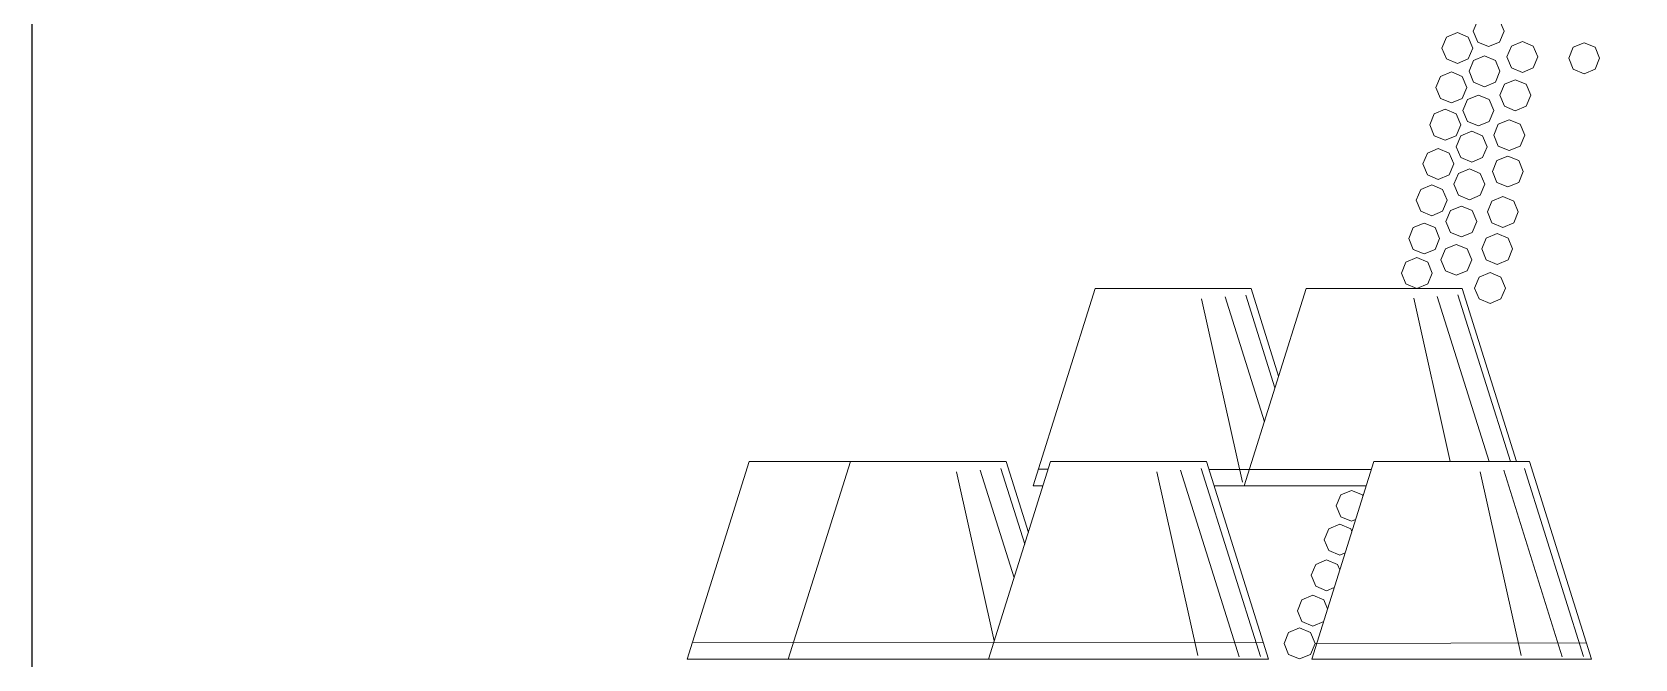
# Model space of a CAD drawing. Header units: inches. Extents: x 193287 to 241687, y 437648 to 550079.
# Drawn here: x 234240.5 to 234448, y 463272 to 463353.1 of the extents above; entities that cross this region are included whole.
import ezdxf

# ---------------------------------------------------------------- set-up
doc = ezdxf.new("R2010")
doc.units = ezdxf.units.IN
doc.header["$MEASUREMENT"] = 0
doc.linetypes.add('HIDDEN', pattern=[0.375, 0.25, -0.125])
for name, color, linetype in [('CQ Light Elevation', 4, 'Continuous'), ('CQ SPOT DETAIL DIMENSION', 9, 'Continuous'), ('CQ-legend tex box', 3, 'Continuous')]:
    doc.layers.add(name, color=color, linetype=linetype)
doc.layers.add('Glass', color=4, linetype='Continuous', lineweight=0)

# ---------------------------------------------------------------- blocks, each defined once
blk = doc.blocks.new('crystal ch 21')
at = {"layer": 'Glass', "color": 193, "lineweight": 0}
for p, q in [((38475.85, 39559.93), (38455.54, 39624.53)), ((38481.35, 39577.42), (38466.25, 39625.44)), ((38592.27, 39539.23), (38565.39, 39624.71)), ((38603.27, 39539.23), (38576.11, 39625.62)), ((38464.55, 39528.54), (38443.33, 39623.63)), ((38572.06, 39539.23), (38553.19, 39623.82)), ((38335.98, 39446.44), (38316.47, 39533.91)), ((38346.22, 39478.99), (38328.67, 39534.8)), ((38351.72, 39496.48), (38339.38, 39535.71)), ((38358.82, 39535.29), (38363.92, 39535.28)), ((38441.43, 39438.82), (38420.22, 39533.91)), ((38462.8, 39438.22), (38432.42, 39534.8)), ((38473.77, 39438.3), (38443.13, 39535.71)), ((38447.09, 39535.22), (38531.26, 39535.16)), ((38608.81, 39438.82), (38587.59, 39533.91)), ((38630.17, 39438.22), (38599.8, 39534.8)), ((38641.15, 39438.3), (38610.51, 39535.71)), ((38179.6, 39445.68), (38475.33, 39445.43)), ((38502.08, 39445.09), (38642.71, 39445.43))]:
    blk.add_line(p, q, dxfattribs=at)
for points in [[(38591.99, 39770.16), (38597.65, 39767.82), (38599.99, 39762.16), (38597.65, 39756.5), (38591.99, 39754.16), (38586.33, 39756.5), (38583.99, 39762.16), (38586.33, 39767.82)], [(38575.8, 39761.43), (38581.45, 39759.09), (38583.8, 39753.43), (38581.45, 39747.77), (38575.8, 39745.43), (38570.14, 39747.77), (38567.8, 39753.43), (38570.14, 39759.09)], [(38589.85, 39749.39), (38595.51, 39747.05), (38597.85, 39741.39), (38595.51, 39735.73), (38589.85, 39733.39), (38584.2, 39735.73), (38581.85, 39741.39), (38584.2, 39747.05)], [(38609.48, 39756.8), (38615.14, 39754.46), (38617.48, 39748.8), (38615.14, 39743.15), (38609.48, 39740.8), (38603.83, 39743.15), (38601.48, 39748.8), (38603.83, 39754.46)], [(38641.47, 39756.14), (38647.12, 39753.79), (38649.47, 39748.14), (38647.12, 39742.48), (38641.47, 39740.14), (38635.81, 39742.48), (38633.47, 39748.14), (38635.81, 39753.79)], [(38572.71, 39741.02), (38578.37, 39738.68), (38580.71, 39733.02), (38578.37, 39727.36), (38572.71, 39725.02), (38567.06, 39727.36), (38564.71, 39733.02), (38567.06, 39738.68)], [(38605.83, 39736.97), (38611.48, 39734.63), (38613.83, 39728.97), (38611.48, 39723.31), (38605.83, 39720.97), (38600.17, 39723.31), (38597.83, 39728.97), (38600.17, 39734.63)], [(38586.69, 39729.1), (38592.35, 39726.76), (38594.69, 39721.1), (38592.35, 39715.44), (38586.69, 39713.1), (38581.04, 39715.44), (38578.69, 39721.1), (38581.04, 39726.76)], [(38569.54, 39721.69), (38575.2, 39719.35), (38577.54, 39713.69), (38575.2, 39708.04), (38569.54, 39705.69), (38563.88, 39708.04), (38561.54, 39713.69), (38563.88, 39719.35)], [(38602.68, 39716.28), (38608.33, 39713.94), (38610.68, 39708.28), (38608.33, 39702.63), (38602.68, 39700.28), (38597.02, 39702.63), (38594.68, 39708.28), (38597.02, 39713.94)], [(38583.23, 39710.31), (38588.89, 39707.97), (38591.23, 39702.31), (38588.89, 39696.65), (38583.23, 39694.31), (38577.58, 39696.65), (38575.23, 39702.31), (38577.58, 39707.97)], [(38565.94, 39701.38), (38571.59, 39699.03), (38573.94, 39693.38), (38571.59, 39687.72), (38565.94, 39685.38), (38560.28, 39687.72), (38557.94, 39693.38), (38560.28, 39699.03)], [(38582.05, 39690.87), (38587.7, 39688.53), (38590.05, 39682.87), (38587.7, 39677.21), (38582.05, 39674.87), (38576.39, 39677.21), (38574.05, 39682.87), (38576.39, 39688.53)], [(38601.94, 39697.51), (38607.6, 39695.17), (38609.94, 39689.51), (38607.6, 39683.85), (38601.94, 39681.51), (38596.28, 39683.85), (38593.94, 39689.51), (38596.28, 39695.17)], [(38562.52, 39682.57), (38568.18, 39680.23), (38570.52, 39674.57), (38568.18, 39668.91), (38562.52, 39666.57), (38556.86, 39668.91), (38554.52, 39674.57), (38556.86, 39680.23)], [(38599.36, 39676.53), (38605.02, 39674.18), (38607.36, 39668.53), (38605.02, 39662.87), (38599.36, 39660.53), (38593.7, 39662.87), (38591.36, 39668.53), (38593.7, 39674.18)], [(38577.88, 39671.59), (38583.54, 39669.24), (38585.88, 39663.59), (38583.54, 39657.93), (38577.88, 39655.59), (38572.23, 39657.93), (38569.88, 39663.59), (38572.23, 39669.24)], [(38558.64, 39662.81), (38564.3, 39660.47), (38566.64, 39654.81), (38564.3, 39649.15), (38558.64, 39646.81), (38552.99, 39649.15), (38550.64, 39654.81), (38552.99, 39660.47)], [(38596.41, 39657.38), (38602.07, 39655.04), (38604.41, 39649.38), (38602.07, 39643.73), (38596.41, 39641.38), (38590.76, 39643.73), (38588.41, 39649.38), (38590.76, 39655.04)], [(38575.23, 39651.73), (38580.89, 39649.39), (38583.23, 39643.73), (38580.89, 39638.08), (38575.23, 39635.73), (38569.58, 39638.08), (38567.23, 39643.73), (38569.58, 39649.39)], [(38554.82, 39644.91), (38560.48, 39642.56), (38562.82, 39636.91), (38560.48, 39631.25), (38554.82, 39628.91), (38549.16, 39631.25), (38546.82, 39636.91), (38549.16, 39642.56)], [(38592.73, 39637.14), (38598.39, 39634.79), (38600.73, 39629.14), (38598.39, 39623.48), (38592.73, 39621.14), (38587.07, 39623.48), (38584.73, 39629.14), (38587.07, 39634.79)], [(38494.08, 39453.09), (38499.74, 39450.74), (38502.08, 39445.09), (38499.74, 39439.43), (38494.08, 39437.09), (38488.42, 39439.43), (38486.08, 39445.09), (38488.42, 39450.74)]]:
    blk.add_lwpolyline(points, close=True, dxfattribs=at)
for points in [[(38361.24, 39526.76), (38356.14, 39526.76), (38388.28, 39628.95), (38388.28, 39628.95), (38468.95, 39628.95), (38483.25, 39583.47)], [(38606.44, 39539.23), (38578.22, 39628.95), (38497.56, 39628.95), (38465.42, 39526.76), (38528.62, 39526.76)], [(38319.98, 39437.03), (38176.89, 39437.03), (38209.03, 39539.23), (38209.03, 39539.23), (38289.69, 39539.23)], [(38372.37, 39437.03), (38229.27, 39437.03), (38261.42, 39539.23), (38261.42, 39539.23), (38342.08, 39539.23), (38353.62, 39502.53)], [(38476.12, 39437.03), (38333.03, 39437.03), (38365.17, 39539.23), (38365.17, 39539.23), (38445.83, 39539.23), (38477.97, 39437.03), (38334.88, 39437.03)], [(38643.49, 39437.03), (38500.4, 39437.03), (38532.54, 39539.23), (38532.54, 39539.23), (38613.21, 39539.23), (38645.35, 39437.03), (38502.26, 39437.03)], [(38361.24, 39526.76), (38358, 39526.76)], [(38499.23, 39526.76), (38449.75, 39526.76)], [(38501.09, 39526.76), (38449.75, 39526.76)], [(38523.1, 39509.21), (38521.02, 39508.35), (38515.37, 39510.7), (38513.02, 39516.35), (38515.37, 39522.01), (38521.02, 39524.35), (38526.68, 39522.01), (38526.93, 39521.4)], [(38517.68, 39491.96), (38514.89, 39490.81), (38509.24, 39493.15), (38506.89, 39498.81), (38509.24, 39504.47), (38514.89, 39506.81), (38520.55, 39504.47), (38521.15, 39503.01)], [(38512.03, 39474.01), (38508.11, 39472.39), (38502.45, 39474.73), (38500.11, 39480.39), (38502.45, 39486.04), (38508.11, 39488.39), (38513.76, 39486.04), (38514.93, 39483.23)], [(38506.64, 39456.37), (38500.98, 39454.02), (38495.32, 39456.37), (38492.98, 39462.02), (38495.32, 39467.68), (38500.98, 39470.02), (38506.64, 39467.68), (38508.57, 39463.01)]]:
    blk.add_lwpolyline(points, dxfattribs=at)
blk = doc.blocks.new('SMDS')
at = {"layer": 'CQ-legend tex box'}
blk.add_lwpolyline([(384632.87, 472716.65), (384632.87, 480364.08), (386097.23, 480364.08), (386097.2, 472716.65)], dxfattribs=at)
at = {"layer": 'CQ Light Elevation', "linetype": 'HIDDEN', "xscale": 0.25, "yscale": 0.25, "zscale": 0.25}
blk.add_blockref('crystal ch 21', (375173.47, 467216.17), dxfattribs=at)

msp = doc.modelspace()

# ---------------------------------------------------------------- block references
at = {"layer": 'CQ SPOT DETAIL DIMENSION'}
msp.add_blockref('SMDS', (-150392.368, -13803.482), dxfattribs=at)

doc.saveas('drawing.dxf')
